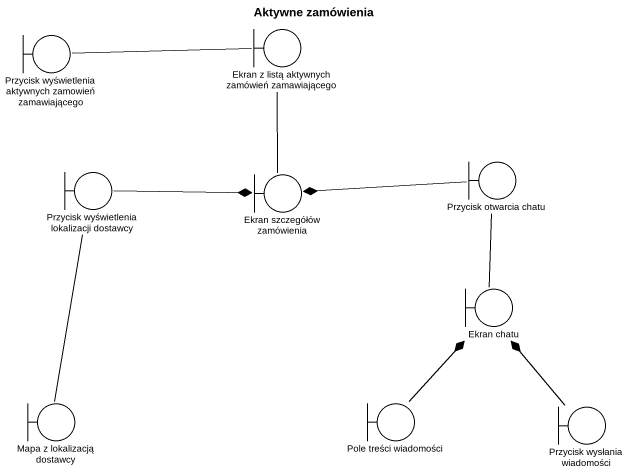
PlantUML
@startuml
title Aktywne zamówienia
boundary "Przycisk wyświetlenia aktywnych zamowień zamawiającego" as Przycisk_wyświetlenia
boundary "Ekran z listą aktywnych zamówień zamawiającego" as Ekran_z_listą_aktywnych
boundary "Przycisk wyświetlenia lokalizacji dostawcy" as Przycisk_wyświetlenia_2
boundary "Ekran szczegółów zamówienia" as Ekran_szczegółów_zamówienia
boundary "Przycisk otwarcia chatu" as Przycisk_otwarcia_chatu
boundary "Ekran chatu" as Ekran_chatu
boundary "Mapa z lokalizacją dostawcy" as Mapa_z_lokalizacją_dostawcy
boundary "Pole treści wiadomości" as Pole_treści_wiadomości
boundary "Przycisk wysłania wiadomości" as Przycisk_wysłania_wiadomości
Ekran_z_listą_aktywnych -left- Przycisk_wyświetlenia
Przycisk_wyświetlenia_2 -right-* Ekran_szczegółów_zamówienia
Ekran_szczegółów_zamówienia -up- Ekran_z_listą_aktywnych
Przycisk_otwarcia_chatu -left-* Ekran_szczegółów_zamówienia
Ekran_chatu -up- Przycisk_otwarcia_chatu
Mapa_z_lokalizacją_dostawcy -up- Przycisk_wyświetlenia_2
Pole_treści_wiadomości -up-* Ekran_chatu
Przycisk_wysłania_wiadomości -up-* Ekran_chatu
@enduml
